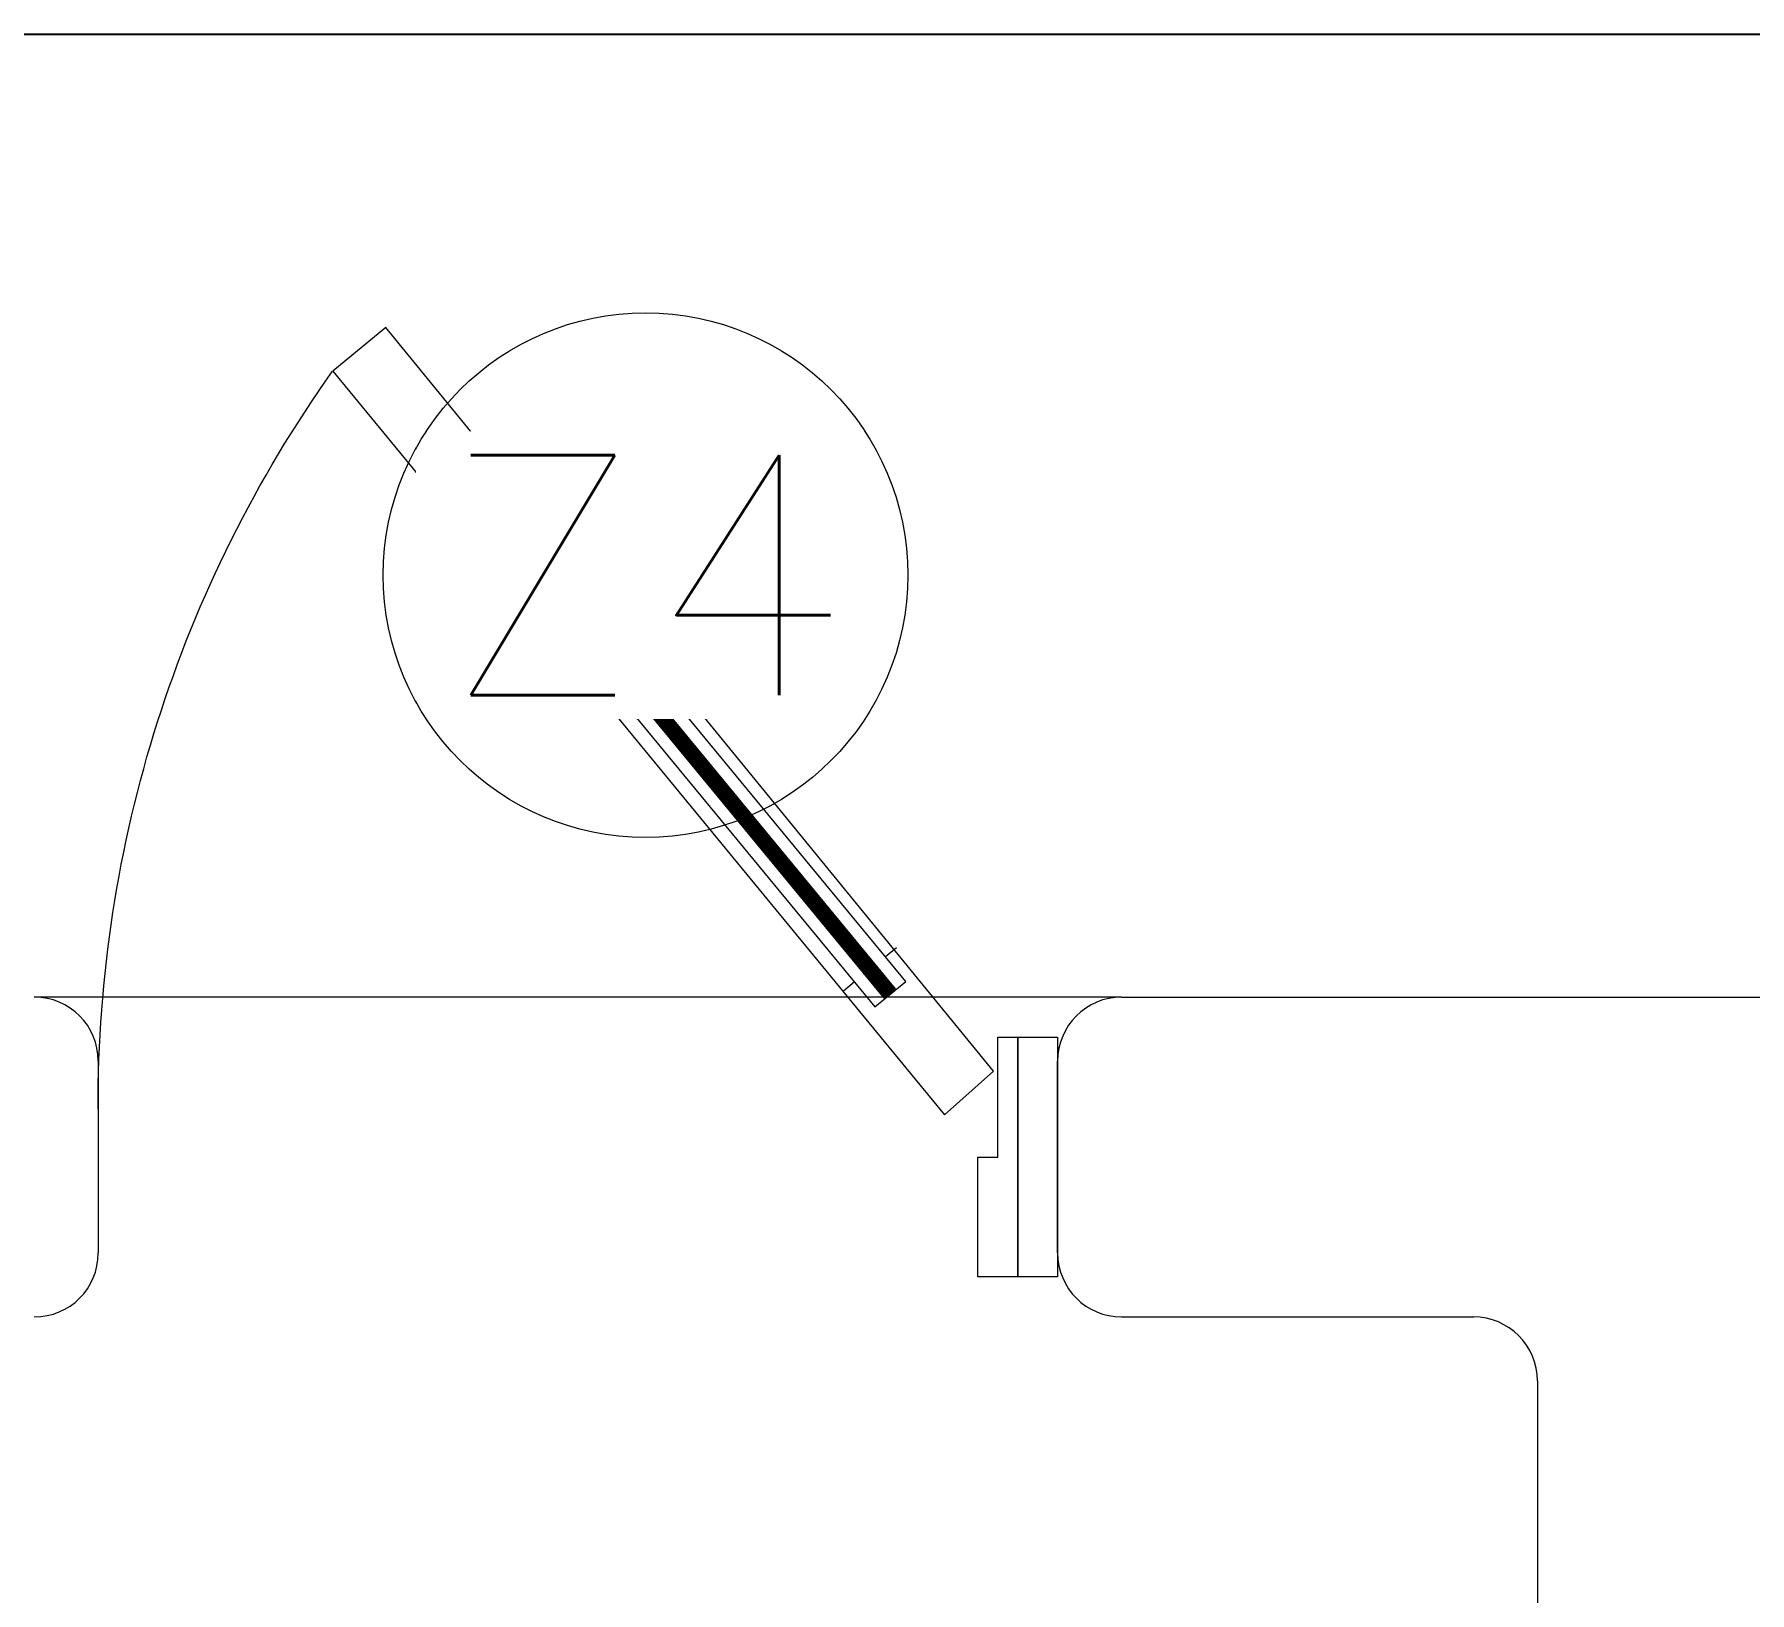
# Model space of a CAD drawing. Header units: metres. Extents: x -25 to 234, y -27 to 52.
# Drawn here: x 101.578 to 102.651, y 48.66 to 49.634 of the extents above; entities that cross this region are included whole.
import ezdxf

# ---------------------------------------------------------------- set-up
doc = ezdxf.new("R2010")
doc.units = ezdxf.units.M
doc.header["$LTSCALE"] = 0.1
doc.header["$MEASUREMENT"] = 0
doc.header["$PDMODE"] = 66
doc.linetypes.add('CONTINUA', pattern=[0])
for name, color, linetype, lineweight in [('0-S-GRID-IDEN', 1, 'Continuous', 9), ('A-DOOR', 251, 'Continuous', 5), ('A-WALL', 7, 'Continuous', 5), ('baños', 251, 'Continuous', 0), ('piscina', 131, 'Continuous', 0), ('piso', 253, 'Continuous', 0)]:
    doc.layers.add(name, color=color, linetype=linetype, lineweight=lineweight)
for name, color, linetype in [('001-DIMTEXTO', 4, 'Continuous'), ('DIMENSIONES', 7, 'Continuous'), ('DIMTEXTO', 4, 'Continuous'), ('ZAPATAS', 6, 'Continuous')]:
    doc.layers.add(name, color=color, linetype=linetype)
doc.styles.add('SMPLEX', font='simplex.shx')
doc.dimstyles.new('DIM-75', dxfattribs={"dimscale": 0.75, "dimtxt": 0.2, "dimasz": 0.2, "dimexe": 0.2, "dimexo": 0.2, "dimgap": 0.1, "dimtad": 0, "dimtih": 1, "dimtoh": 1, "dimzin": 0, "dimdsep": 46, "dimtxsty": 'SMPLEX', "dimblk1": 'OBLIQUE', "dimblk2": 'OBLIQUE', "dimsah": 1, "dimcen": 0.2, "dimclrd": 4, "dimclre": 4, "dimclrt": 4, "dimadec": 0, "dimazin": 0, "dimtfac": 1, "dimtmove": 1, "dimatfit": 3, "dimldrblk": 'OPEN30', "dimfxl": 0.25, "dimfxlon": 1, "dimtfill": 1, "dimtolj": 1, "dimtzin": 0, "dimarcsym": 0})

# ---------------------------------------------------------------- blocks, each defined once
blk = doc.blocks.new('PL BASE 1N NASAS 09')
at = {"layer": 'A-DOOR', "extrusion": (0, 0, -1)}
for p, q in [((-108.5449, -34.9142), (-108.5379, -34.9085)), ((-108.5642, -34.93), (-108.5712, -34.9357)), ((-108.2888, -35.2244), (-108.2818, -35.2187)), ((-108.3081, -35.2402), (-108.3151, -35.2459))]:
    blk.add_line(p, q, dxfattribs=at)
for points in [[(108.2212, -35.2961), (108.6012, -34.831), (108.6344, -34.8582), (108.2518, -35.3233)], [(108.5769, -34.9145), (108.2955, -35.2557), (108.2761, -35.2399), (108.5575, -34.8987)]]:
    blk.add_lwpolyline(points, close=True, dxfattribs=at)
at = {"layer": 'A-DOOR'}
for points in [[(-108.2311, -35.4247), (-108.2311, -35.3497), (-108.2185, -35.3497), (-108.2185, -35.2747), (-108.206, -35.2747), (-108.206, -35.4247)], [(-108.206, -35.2747), (-108.1811, -35.2747), (-108.1811, -35.4247), (-108.206, -35.4247)]]:
    blk.add_lwpolyline(points, close=True, dxfattribs=at)
at = {"layer": 'A-DOOR', "extrusion": (0, 0, -1)}
blk.add_arc((107.989, -35.3174), 0.7921, 359.8307, 35.4269, dxfattribs=at)
at = {"layer": 'A-WALL'}
for p, q in [((-108.1411, -35.2497), (-107.6211, -35.2497)), ((-108.781, -35.2897), (-108.781, -35.4097)), ((-108.1811, -35.4097), (-108.1811, -35.2897)), ((-108.1411, -35.4497), (-107.9211, -35.4497)), ((-107.8811, -35.4897), (-107.8811, -37.4097))]:
    blk.add_line(p, q, dxfattribs=at)
for centre, start, end in [((-108.821, -35.2897), 0, 90), ((-108.1411, -35.2897), 90, 180), ((-108.821, -35.4097), 270, 0), ((-108.1411, -35.4097), 180, 270), ((-107.9211, -35.4897), 0, 90)]:
    blk.add_arc(centre, 0.04, start, end, dxfattribs=at)
at = {"layer": 'piscina', "extrusion": (0, 0, -1), "const_width": 0.01}
blk.add_lwpolyline([(108.5672, -34.9066), (108.2858, -35.2478)], dxfattribs=at)
at = {"layer": 'piso'}
blk.add_line((-108.1411, -35.2497), (-108.821, -35.2497), dxfattribs=at)
blk = doc.blocks.new('_Oblique')
at = {"color": 0, "linetype": 'ByBlock', "lineweight": -2}
blk.add_line((-0.5, -0.5), (0.5, 0.5), dxfattribs=at)
blk = doc.blocks.new('*D1127')
at = {"layer": 'Defpoints', "color": 0, "linetype": 'CONTINUA', "transparency": 16777216}
for p in [(107.2114, -2.3059), (107.8114, -2.3059), (107.8114, -3.328)]:
    blk.add_point(p, dxfattribs=at)
at = {"layer": 'DIMENSIONES', "color": 4, "linetype": 'CONTINUA', "lineweight": -2, "transparency": 16777216}
for p, q in [((107.2114, -3.1405), (107.2114, -3.478)), ((107.8114, -3.1405), (107.8114, -3.478)), ((107.2114, -3.328), (107.8114, -3.328))]:
    blk.add_line(p, q, dxfattribs=at)
at = {"layer": 'DIMENSIONES', "color": 4, "linetype": 'CONTINUA', "lineweight": -2, "transparency": 16777216, "xscale": 0.15, "yscale": 0.15, "zscale": 0.15, "rotation": 180}
blk.add_blockref('_Oblique', (107.2114, -3.328), dxfattribs=at)
at = {"layer": 'DIMENSIONES', "color": 4, "linetype": 'CONTINUA', "lineweight": -2, "transparency": 16777216, "xscale": 0.15, "yscale": 0.15, "zscale": 0.15}
blk.add_blockref('_Oblique', (107.8114, -3.328), dxfattribs=at)
at = {"layer": 'DIMENSIONES', "color": 4, "linetype": 'CONTINUA', "transparency": 16777216, "insert": (107.5114, -3.5718), "char_height": 0.15, "attachment_point": 5, "style": 'SMPLEX', "bg_fill": 3, "box_fill_scale": 1.25, "bg_fill_color": 256, "bg_fill_true_color": 13158600, "bg_fill_transparency": 0}
blk.add_mtext('\\A1;0.60', dxfattribs=at)
blk = doc.blocks.new('_Open30')
at = {"layer": 'DIMTEXTO', "color": 0, "lineweight": -2}
for p, q in [((-1, 0.2679), (0, 0)), ((0, 0), (-1, -0.2679)), ((0, 0), (-1, 0))]:
    blk.add_line(p, q, dxfattribs=at)
blk = doc.blocks.new('*D1132')
at = {"layer": 'Defpoints', "color": 0, "linetype": 'CONTINUA', "transparency": 16777216}
for p in [(106.5114, -2.3059), (107.2114, -2.3059), (106.5114, -3.328)]:
    blk.add_point(p, dxfattribs=at)
at = {"layer": 'DIMENSIONES', "color": 4, "linetype": 'CONTINUA', "lineweight": -2, "transparency": 16777216}
for p, q in [((106.5114, -3.1405), (106.5114, -3.478)), ((107.2114, -3.1405), (107.2114, -3.478)), ((106.2333, -3.328), (106.5114, -3.328)), ((107.2114, -3.328), (106.5114, -3.328))]:
    blk.add_line(p, q, dxfattribs=at)
at = {"layer": 'DIMENSIONES', "color": 4, "linetype": 'CONTINUA', "lineweight": -2, "transparency": 16777216, "xscale": 0.15, "yscale": 0.15, "zscale": 0.15, "rotation": 180}
blk.add_blockref('_Oblique', (106.5114, -3.328), dxfattribs=at)
at = {"layer": 'DIMENSIONES', "color": 4, "linetype": 'CONTINUA', "lineweight": -2, "transparency": 16777216, "xscale": 0.15, "yscale": 0.15, "zscale": 0.15}
blk.add_blockref('_Oblique', (107.2114, -3.328), dxfattribs=at)
at = {"layer": 'DIMENSIONES', "color": 4, "linetype": 'CONTINUA', "transparency": 16777216, "insert": (105.9297, -3.328), "char_height": 0.15, "attachment_point": 5, "style": 'SMPLEX', "bg_fill": 3, "box_fill_scale": 1.25, "bg_fill_color": 256, "bg_fill_true_color": 13158600, "bg_fill_transparency": 0}
blk.add_mtext('\\A1;0.70', dxfattribs=at)
blk = doc.blocks.new('A$Cac76d8b6')
at = {"layer": 'DIMENSIONES', "linetype": 'CONTINUA'}
dim = blk.add_linear_dim(base=(18.3463, 23.61), p1=(17.7463, 24.6322), p2=(18.3463, 24.6322), dimstyle='DIM-75', dxfattribs=at)
dim.commit()
dim.dimension.update_dxf_attribs({"geometry": '*D1127', "text_midpoint": (18.0463, 23.3663), "dimtype": 128, "insert": (-89.4651, 26.938)})
at = {"layer": 'ZAPATAS', "lineweight": 25}
blk.add_lwpolyline([(17.0463, 25.5322), (19.0463, 25.5322), (19.0463, 24.0322), (17.0463, 24.0322)], close=True, dxfattribs=at)
at = {"layer": 'DIMTEXTO', "color": 4, "insert": (17.4769, 25.194), "char_height": 0.15, "attachment_point": 5, "rotation": 0, "style": 'SMPLEX', "bg_fill": 3, "box_fill_scale": 1.1, "bg_fill_color": 256, "bg_fill_true_color": 13158600, "bg_fill_transparency": 0}
blk.add_mtext('\\A1;Z4', dxfattribs=at)
at = {"layer": 'DIMENSIONES', "linetype": 'CONTINUA'}
dim = blk.add_linear_dim(base=(17.0463, 23.61), p1=(17.7463, 24.6322), p2=(17.0463, 24.6322), dimstyle='DIM-75', dxfattribs=at)
dim.commit()
dim.dimension.update_dxf_attribs({"geometry": '*D1132', "text_midpoint": (16.4646, 23.58), "dimtype": 128, "insert": (-89.4651, 26.938)})
at = {"layer": '0-S-GRID-IDEN'}
blk.add_circle((17.4769, 25.194), 0.164, dxfattribs=at)

msp = doc.modelspace()

# ---------------------------------------------------------------- block references
at = {"layer": 'baños'}
msp.add_blockref('PL BASE 1N NASAS 09', (210.3991, 84.2818), dxfattribs=at)

# ---------------------------------------------------------------- next in the draw order: block references
at = {"layer": '001-DIMTEXTO', "linetype": 'CONTINUA'}
msp.add_blockref('A$Cac76d8b6', (84.4834, 24.102), dxfattribs=at)

doc.saveas('drawing.dxf')
